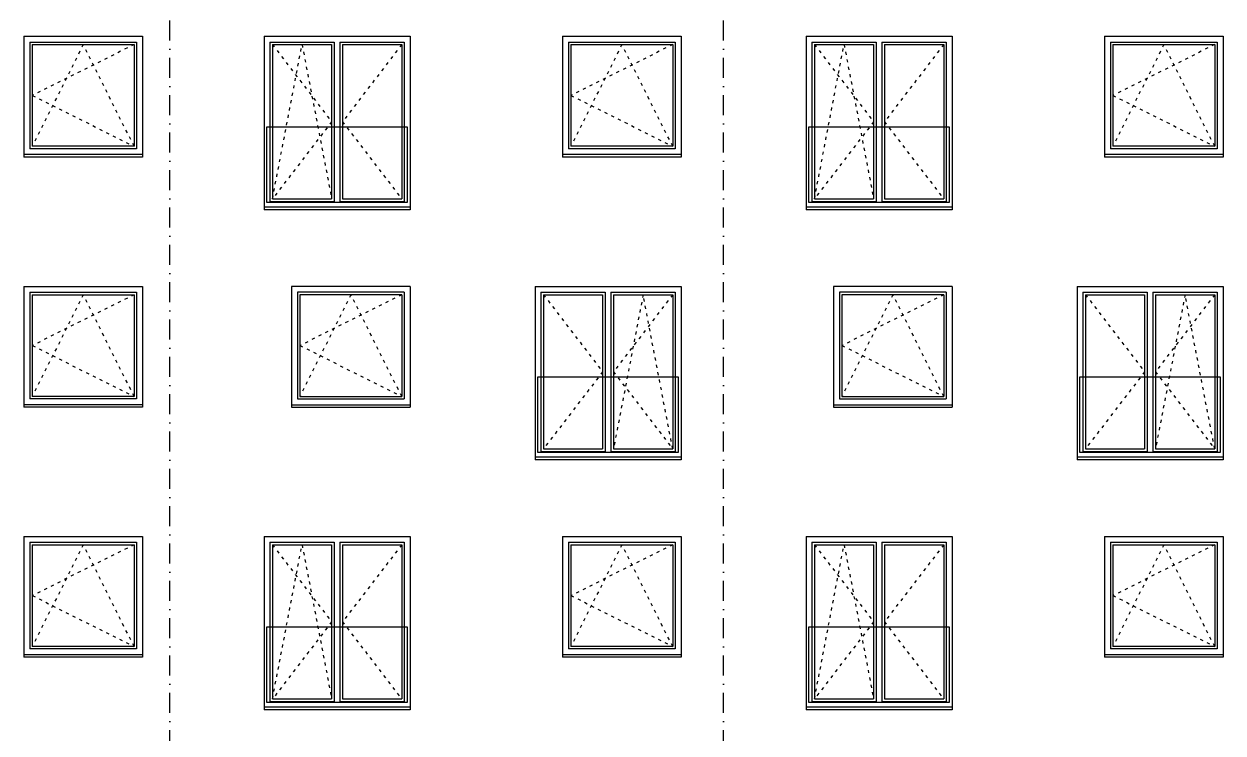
# Model space of a CAD drawing. Extents: x 3792242 to 5145247, y -1546315 to -1031918.
# Drawn here: x 3907409 to 3921789, y -1532622 to -1524116 of the extents above; entities that cross this region are included whole.
import ezdxf

# ---------------------------------------------------------------- set-up
doc = ezdxf.new("R2010")
doc.units = 0
doc.header["$MEASUREMENT"] = 0
doc.linetypes.add('ACAD_ISO03W100', pattern=[30, 12, -18])
doc.linetypes.add('BODKOCIARKOVANA_3', pattern=[5.6, 3, -1.3, 0, -1.3])
for name, color, linetype in [('OKNÁ', 143, 'CONTINUOUS'), ('osi', 253, 'CONTINUOUS'), ('TENKÁ', 7, 'CONTINUOUS'), ('ZARIADENIE1', 145, 'CONTINUOUS')]:
    doc.layers.add(name, color=color, linetype=linetype)

msp = doc.modelspace()

# ---------------------------------------------------------------- linework, layer by layer
at = {"layer": 'OKNÁ'}
for p, q in [((3907509, -1524363.77), (3908729, -1524363.77)), ((3907509, -1524363.77), (3907509, -1525583.77)), ((3908729, -1524363.77), (3908729, -1525583.77)), ((3910389, -1524363.77), (3911099, -1524363.77)), ((3910389, -1524363.77), (3910389, -1526213.77)), ((3911099, -1524363.77), (3911099, -1526213.77)), ((3911229, -1524363.77), (3911939, -1524363.77)), ((3911229, -1524363.77), (3911229, -1526213.77)), ((3911939, -1524363.77), (3911939, -1526213.77)), ((3913969, -1524363.77), (3915189, -1524363.77)), ((3913969, -1524363.77), (3913969, -1525583.77)), ((3915189, -1524363.77), (3915189, -1525583.77)), ((3916889, -1524363.77), (3917599, -1524363.77)), ((3916889, -1524363.77), (3916889, -1526213.77)), ((3917599, -1524363.77), (3917599, -1526213.77)), ((3917729, -1524363.77), (3918439, -1524363.77)), ((3917729, -1524363.77), (3917729, -1526213.77)), ((3918439, -1524363.77), (3918439, -1526213.77)), ((3920469, -1524363.77), (3921689, -1524363.77)), ((3920469, -1524363.77), (3920469, -1525583.77)), ((3921689, -1524363.77), (3921689, -1525583.77)), ((3908729, -1525583.77), (3907509, -1525583.77)), ((3915189, -1525583.77), (3913969, -1525583.77)), ((3921689, -1525583.77), (3920469, -1525583.77)), ((3910389, -1526213.77), (3911099, -1526213.77)), ((3911229, -1526213.77), (3911939, -1526213.77)), ((3916889, -1526213.77), (3917599, -1526213.77)), ((3917729, -1526213.77), (3918439, -1526213.77)), ((3907509, -1527363.77), (3908729, -1527363.77)), ((3907509, -1527363.77), (3907509, -1528583.77)), ((3908729, -1527363.77), (3908729, -1528583.77)), ((3911939, -1527363.77), (3910719, -1527363.77)), ((3910719, -1527363.77), (3910719, -1528583.77)), ((3911939, -1527363.77), (3911939, -1528583.77)), ((3913639, -1527363.77), (3914349, -1527363.77)), ((3913639, -1527363.77), (3913639, -1529213.77)), ((3914349, -1527363.77), (3914349, -1529213.77)), ((3914479, -1527363.77), (3915189, -1527363.77)), ((3914479, -1527363.77), (3914479, -1529213.77)), ((3915189, -1527363.77), (3915189, -1529213.77)), ((3918439, -1527363.77), (3917219, -1527363.77)), ((3917219, -1527363.77), (3917219, -1528583.77)), ((3918439, -1527363.77), (3918439, -1528583.77)), ((3920139, -1527363.77), (3920849, -1527363.77)), ((3920139, -1527363.77), (3920139, -1529213.77)), ((3920849, -1527363.77), (3920849, -1529213.77)), ((3920979, -1527363.77), (3921689, -1527363.77)), ((3920979, -1527363.77), (3920979, -1529213.77)), ((3921689, -1527363.77), (3921689, -1529213.77)), ((3908729, -1528583.77), (3907509, -1528583.77)), ((3910719, -1528583.77), (3911939, -1528583.77)), ((3917219, -1528583.77), (3918439, -1528583.77)), ((3913639, -1529213.77), (3914349, -1529213.77)), ((3914479, -1529213.77), (3915189, -1529213.77)), ((3920139, -1529213.77), (3920849, -1529213.77)), ((3920979, -1529213.77), (3921689, -1529213.77)), ((3907509, -1530363.77), (3908729, -1530363.77)), ((3907509, -1530363.77), (3907509, -1531583.77)), ((3908729, -1530363.77), (3908729, -1531583.77)), ((3910389, -1530363.77), (3911099, -1530363.77)), ((3910389, -1530363.77), (3910389, -1532213.77)), ((3911099, -1530363.77), (3911099, -1532213.77)), ((3911229, -1530363.77), (3911939, -1530363.77)), ((3911229, -1530363.77), (3911229, -1532213.77)), ((3911939, -1530363.77), (3911939, -1532213.77)), ((3913969, -1530363.77), (3915189, -1530363.77)), ((3913969, -1530363.77), (3913969, -1531583.77)), ((3915189, -1530363.77), (3915189, -1531583.77)), ((3916889, -1530363.77), (3917599, -1530363.77)), ((3916889, -1530363.77), (3916889, -1532213.77)), ((3917599, -1530363.77), (3917599, -1532213.77)), ((3917729, -1530363.77), (3918439, -1530363.77)), ((3917729, -1530363.77), (3917729, -1532213.77)), ((3918439, -1530363.77), (3918439, -1532213.77)), ((3920469, -1530363.77), (3921689, -1530363.77)), ((3920469, -1530363.77), (3920469, -1531583.77)), ((3921689, -1530363.77), (3921689, -1531583.77)), ((3908729, -1531583.77), (3907509, -1531583.77)), ((3915189, -1531583.77), (3913969, -1531583.77)), ((3921689, -1531583.77), (3920469, -1531583.77)), ((3910389, -1532213.77), (3911099, -1532213.77)), ((3911229, -1532213.77), (3911939, -1532213.77)), ((3916889, -1532213.77), (3917599, -1532213.77)), ((3917729, -1532213.77), (3918439, -1532213.77))]:
    msp.add_line(p, q, dxfattribs=at)
at = {"layer": 'OKNÁ', "linetype": 'ACAD_ISO03W100', "ltscale": 3}
for p, q in [((3908729, -1524363.77), (3907509, -1524973.77)), ((3908119, -1524363.77), (3907509, -1525583.77)), ((3908729, -1525583.77), (3908119, -1524363.77)), ((3910389, -1524363.77), (3911099, -1525288.77)), ((3910389, -1526213.77), (3910744, -1524363.77)), ((3910744, -1524363.77), (3911099, -1526213.77)), ((3911939, -1524363.77), (3911229, -1525288.77)), ((3915189, -1524363.77), (3913969, -1524973.77)), ((3914579, -1524363.77), (3913969, -1525583.77)), ((3915189, -1525583.77), (3914579, -1524363.77)), ((3916889, -1524363.77), (3917599, -1525288.77)), ((3916889, -1526213.77), (3917244, -1524363.77)), ((3917244, -1524363.77), (3917599, -1526213.77)), ((3918439, -1524363.77), (3917729, -1525288.77)), ((3921689, -1524363.77), (3920469, -1524973.77)), ((3921079, -1524363.77), (3920469, -1525583.77)), ((3921689, -1525583.77), (3921079, -1524363.77)), ((3907509, -1524973.77), (3908729, -1525583.77)), ((3913969, -1524973.77), (3915189, -1525583.77)), ((3920469, -1524973.77), (3921689, -1525583.77)), ((3911099, -1525288.77), (3910389, -1526213.77)), ((3911229, -1525288.77), (3911939, -1526213.77)), ((3917599, -1525288.77), (3916889, -1526213.77)), ((3917729, -1525288.77), (3918439, -1526213.77)), ((3908729, -1527363.77), (3907509, -1527973.77)), ((3908119, -1527363.77), (3907509, -1528583.77)), ((3908729, -1528583.77), (3908119, -1527363.77)), ((3911939, -1527363.77), (3910719, -1527973.77)), ((3911329, -1527363.77), (3910719, -1528583.77)), ((3911939, -1528583.77), (3911329, -1527363.77)), ((3913639, -1527363.77), (3914349, -1528288.77)), ((3915189, -1527363.77), (3914479, -1528288.77)), ((3914834, -1527363.77), (3914479, -1529213.77)), ((3915189, -1529213.77), (3914834, -1527363.77)), ((3918439, -1527363.77), (3917219, -1527973.77)), ((3917829, -1527363.77), (3917219, -1528583.77)), ((3918439, -1528583.77), (3917829, -1527363.77)), ((3920139, -1527363.77), (3920849, -1528288.77)), ((3921689, -1527363.77), (3920979, -1528288.77)), ((3921334, -1527363.77), (3920979, -1529213.77)), ((3921689, -1529213.77), (3921334, -1527363.77)), ((3907509, -1527973.77), (3908729, -1528583.77)), ((3910719, -1527973.77), (3911939, -1528583.77)), ((3917219, -1527973.77), (3918439, -1528583.77)), ((3914349, -1528288.77), (3913639, -1529213.77)), ((3914479, -1528288.77), (3915189, -1529213.77)), ((3920849, -1528288.77), (3920139, -1529213.77)), ((3920979, -1528288.77), (3921689, -1529213.77)), ((3908729, -1530363.77), (3907509, -1530973.77)), ((3908119, -1530363.77), (3907509, -1531583.77)), ((3908729, -1531583.77), (3908119, -1530363.77)), ((3910389, -1530363.77), (3911099, -1531288.77)), ((3910389, -1532213.77), (3910744, -1530363.77)), ((3910744, -1530363.77), (3911099, -1532213.77)), ((3911939, -1530363.77), (3911229, -1531288.77)), ((3915189, -1530363.77), (3913969, -1530973.77)), ((3914579, -1530363.77), (3913969, -1531583.77)), ((3915189, -1531583.77), (3914579, -1530363.77)), ((3916889, -1530363.77), (3917599, -1531288.77)), ((3916889, -1532213.77), (3917244, -1530363.77)), ((3917244, -1530363.77), (3917599, -1532213.77)), ((3918439, -1530363.77), (3917729, -1531288.77)), ((3921689, -1530363.77), (3920469, -1530973.77)), ((3921079, -1530363.77), (3920469, -1531583.77)), ((3921689, -1531583.77), (3921079, -1530363.77)), ((3907509, -1530973.77), (3908729, -1531583.77)), ((3913969, -1530973.77), (3915189, -1531583.77)), ((3920469, -1530973.77), (3921689, -1531583.77)), ((3911099, -1531288.77), (3910389, -1532213.77)), ((3911229, -1531288.77), (3911939, -1532213.77)), ((3917599, -1531288.77), (3916889, -1532213.77)), ((3917729, -1531288.77), (3918439, -1532213.77))]:
    msp.add_line(p, q, dxfattribs=at)
at = {"layer": 'osi', "linetype": 'BODKOCIARKOVANA_3', "ltscale": 80}
for p, q in [((3909159, -1542239.5), (3909159, -1519829.5)), ((3915799, -1542239.5), (3915799, -1519829.5))]:
    msp.add_line(p, q, dxfattribs=at)
at = {"layer": 'TENKÁ'}
for p, q in [((3907409, -1524263.77), (3908829, -1524263.77)), ((3907409, -1524263.77), (3907409, -1525713.77)), ((3908829, -1524263.77), (3908829, -1525713.77)), ((3910289, -1524263.77), (3912039, -1524263.77)), ((3910289, -1524263.77), (3910289, -1526343.77)), ((3912039, -1524263.77), (3912039, -1526343.77)), ((3913869, -1524263.77), (3915289, -1524263.77)), ((3913869, -1524263.77), (3913869, -1525713.77)), ((3915289, -1524263.77), (3915289, -1525713.77)), ((3916789, -1524263.77), (3918539, -1524263.77)), ((3916789, -1524263.77), (3916789, -1526343.77)), ((3918539, -1524263.77), (3918539, -1526343.77)), ((3920369, -1524263.77), (3921789, -1524263.77)), ((3920369, -1524263.77), (3920369, -1525713.77)), ((3921789, -1524263.77), (3921789, -1525713.77)), ((3907479, -1524333.77), (3908759, -1524333.77)), ((3907479, -1524333.77), (3907479, -1525613.77)), ((3908759, -1524333.77), (3908759, -1525613.77)), ((3910359, -1524333.77), (3911129, -1524333.77)), ((3910359, -1524333.77), (3910359, -1526243.77)), ((3911129, -1524333.77), (3911129, -1526243.77)), ((3911199, -1524333.77), (3911969, -1524333.77)), ((3911199, -1524333.77), (3911199, -1526243.77)), ((3911969, -1524333.77), (3911969, -1526243.77)), ((3913939, -1524333.77), (3915219, -1524333.77)), ((3913939, -1524333.77), (3913939, -1525613.77)), ((3915219, -1524333.77), (3915219, -1525613.77)), ((3916859, -1524333.77), (3917629, -1524333.77)), ((3916859, -1524333.77), (3916859, -1526243.77)), ((3917629, -1524333.77), (3917629, -1526243.77)), ((3917699, -1524333.77), (3918469, -1524333.77)), ((3917699, -1524333.77), (3917699, -1526243.77)), ((3918469, -1524333.77), (3918469, -1526243.77)), ((3920439, -1524333.77), (3921719, -1524333.77)), ((3920439, -1524333.77), (3920439, -1525613.77)), ((3921719, -1524333.77), (3921719, -1525613.77)), ((3908829, -1525683.77), (3907409, -1525683.77)), ((3908829, -1525713.77), (3907409, -1525713.77)), ((3908759, -1525613.77), (3907479, -1525613.77)), ((3915289, -1525683.77), (3913869, -1525683.77)), ((3915289, -1525713.77), (3913869, -1525713.77)), ((3915219, -1525613.77), (3913939, -1525613.77)), ((3921789, -1525683.77), (3920369, -1525683.77)), ((3921789, -1525713.77), (3920369, -1525713.77)), ((3921719, -1525613.77), (3920439, -1525613.77)), ((3910359, -1526243.77), (3911129, -1526243.77)), ((3911199, -1526243.77), (3911969, -1526243.77)), ((3916859, -1526243.77), (3917629, -1526243.77)), ((3917699, -1526243.77), (3918469, -1526243.77)), ((3912039, -1526313.77), (3910289, -1526313.77)), ((3912039, -1526343.77), (3910289, -1526343.77)), ((3918539, -1526313.77), (3916789, -1526313.77)), ((3918539, -1526343.77), (3916789, -1526343.77)), ((3907409, -1527263.77), (3908829, -1527263.77)), ((3907409, -1527263.77), (3907409, -1528713.77)), ((3908829, -1527263.77), (3908829, -1528713.77)), ((3910619, -1527263.77), (3910619, -1528713.77)), ((3912039, -1527263.77), (3910619, -1527263.77)), ((3912039, -1527263.77), (3912039, -1528713.77)), ((3913539, -1527263.77), (3915289, -1527263.77)), ((3913539, -1527263.77), (3913539, -1529343.77)), ((3915289, -1527263.77), (3915289, -1529343.77)), ((3917119, -1527263.77), (3917119, -1528713.77)), ((3918539, -1527263.77), (3917119, -1527263.77)), ((3918539, -1527263.77), (3918539, -1528713.77)), ((3920039, -1527263.77), (3921789, -1527263.77)), ((3920039, -1527263.77), (3920039, -1529343.77)), ((3921789, -1527263.77), (3921789, -1529343.77)), ((3907479, -1527333.77), (3908759, -1527333.77)), ((3907479, -1527333.77), (3907479, -1528613.77)), ((3908759, -1527333.77), (3908759, -1528613.77)), ((3911969, -1527333.77), (3910689, -1527333.77)), ((3910689, -1527333.77), (3910689, -1528613.77)), ((3911969, -1527333.77), (3911969, -1528613.77)), ((3913609, -1527333.77), (3914379, -1527333.77)), ((3913609, -1527333.77), (3913609, -1529243.77)), ((3914379, -1527333.77), (3914379, -1529243.77)), ((3914449, -1527333.77), (3915219, -1527333.77)), ((3914449, -1527333.77), (3914449, -1529243.77)), ((3915219, -1527333.77), (3915219, -1529243.77)), ((3918469, -1527333.77), (3917189, -1527333.77)), ((3917189, -1527333.77), (3917189, -1528613.77)), ((3918469, -1527333.77), (3918469, -1528613.77)), ((3920109, -1527333.77), (3920879, -1527333.77)), ((3920109, -1527333.77), (3920109, -1529243.77)), ((3920879, -1527333.77), (3920879, -1529243.77)), ((3920949, -1527333.77), (3921719, -1527333.77)), ((3920949, -1527333.77), (3920949, -1529243.77)), ((3921719, -1527333.77), (3921719, -1529243.77)), ((3908829, -1528683.77), (3907409, -1528683.77)), ((3908829, -1528713.77), (3907409, -1528713.77)), ((3908759, -1528613.77), (3907479, -1528613.77)), ((3910619, -1528683.77), (3912039, -1528683.77)), ((3910619, -1528713.77), (3912039, -1528713.77)), ((3910689, -1528613.77), (3911969, -1528613.77)), ((3917119, -1528683.77), (3918539, -1528683.77)), ((3917119, -1528713.77), (3918539, -1528713.77)), ((3917189, -1528613.77), (3918469, -1528613.77)), ((3913609, -1529243.77), (3914379, -1529243.77)), ((3914449, -1529243.77), (3915219, -1529243.77)), ((3920109, -1529243.77), (3920879, -1529243.77)), ((3920949, -1529243.77), (3921719, -1529243.77)), ((3915289, -1529313.77), (3913539, -1529313.77)), ((3915289, -1529343.77), (3913539, -1529343.77)), ((3921789, -1529313.77), (3920039, -1529313.77)), ((3921789, -1529343.77), (3920039, -1529343.77)), ((3907409, -1530263.77), (3908829, -1530263.77)), ((3907409, -1530263.77), (3907409, -1531713.77)), ((3908829, -1530263.77), (3908829, -1531713.77)), ((3910289, -1530263.77), (3912039, -1530263.77)), ((3910289, -1530263.77), (3910289, -1532343.77)), ((3912039, -1530263.77), (3912039, -1532343.77)), ((3913869, -1530263.77), (3915289, -1530263.77)), ((3913869, -1530263.77), (3913869, -1531713.77)), ((3915289, -1530263.77), (3915289, -1531713.77)), ((3916789, -1530263.77), (3918539, -1530263.77)), ((3916789, -1530263.77), (3916789, -1532343.77)), ((3918539, -1530263.77), (3918539, -1532343.77)), ((3920369, -1530263.77), (3921789, -1530263.77)), ((3920369, -1530263.77), (3920369, -1531713.77)), ((3921789, -1530263.77), (3921789, -1531713.77)), ((3907479, -1530333.77), (3908759, -1530333.77)), ((3907479, -1530333.77), (3907479, -1531613.77)), ((3908759, -1530333.77), (3908759, -1531613.77)), ((3910359, -1530333.77), (3911129, -1530333.77)), ((3910359, -1530333.77), (3910359, -1532243.77)), ((3911129, -1530333.77), (3911129, -1532243.77)), ((3911199, -1530333.77), (3911969, -1530333.77)), ((3911199, -1530333.77), (3911199, -1532243.77)), ((3911969, -1530333.77), (3911969, -1532243.77)), ((3913939, -1530333.77), (3915219, -1530333.77)), ((3913939, -1530333.77), (3913939, -1531613.77)), ((3915219, -1530333.77), (3915219, -1531613.77)), ((3916859, -1530333.77), (3917629, -1530333.77)), ((3916859, -1530333.77), (3916859, -1532243.77)), ((3917629, -1530333.77), (3917629, -1532243.77)), ((3917699, -1530333.77), (3918469, -1530333.77)), ((3917699, -1530333.77), (3917699, -1532243.77)), ((3918469, -1530333.77), (3918469, -1532243.77)), ((3920439, -1530333.77), (3921719, -1530333.77)), ((3920439, -1530333.77), (3920439, -1531613.77)), ((3921719, -1530333.77), (3921719, -1531613.77)), ((3908759, -1531613.77), (3907479, -1531613.77)), ((3915219, -1531613.77), (3913939, -1531613.77)), ((3921719, -1531613.77), (3920439, -1531613.77)), ((3908829, -1531683.77), (3907409, -1531683.77)), ((3908829, -1531713.77), (3907409, -1531713.77)), ((3915289, -1531683.77), (3913869, -1531683.77)), ((3915289, -1531713.77), (3913869, -1531713.77)), ((3921789, -1531683.77), (3920369, -1531683.77)), ((3921789, -1531713.77), (3920369, -1531713.77)), ((3912039, -1532313.77), (3910289, -1532313.77)), ((3910359, -1532243.77), (3911129, -1532243.77)), ((3911199, -1532243.77), (3911969, -1532243.77)), ((3918539, -1532313.77), (3916789, -1532313.77)), ((3916859, -1532243.77), (3917629, -1532243.77)), ((3917699, -1532243.77), (3918469, -1532243.77)), ((3912039, -1532343.77), (3910289, -1532343.77)), ((3918539, -1532343.77), (3916789, -1532343.77))]:
    msp.add_line(p, q, dxfattribs=at)
at = {"layer": 'ZARIADENIE1'}
for points in [[(3912009, -1525353.77), (3910319, -1525353.77), (3910319, -1526253.77), (3912009, -1526253.77)], [(3918509, -1525353.77), (3916819, -1525353.77), (3916819, -1526253.77), (3918509, -1526253.77)], [(3915259, -1528353.77), (3913569, -1528353.77), (3913569, -1529253.77), (3915259, -1529253.77)], [(3921759, -1528353.77), (3920069, -1528353.77), (3920069, -1529253.77), (3921759, -1529253.77)], [(3912009, -1531353.77), (3910319, -1531353.77), (3910319, -1532253.77), (3912009, -1532253.77)], [(3918509, -1531353.77), (3916819, -1531353.77), (3916819, -1532253.77), (3918509, -1532253.77)]]:
    msp.add_lwpolyline(points, close=True, dxfattribs=at)

doc.saveas('drawing.dxf')
